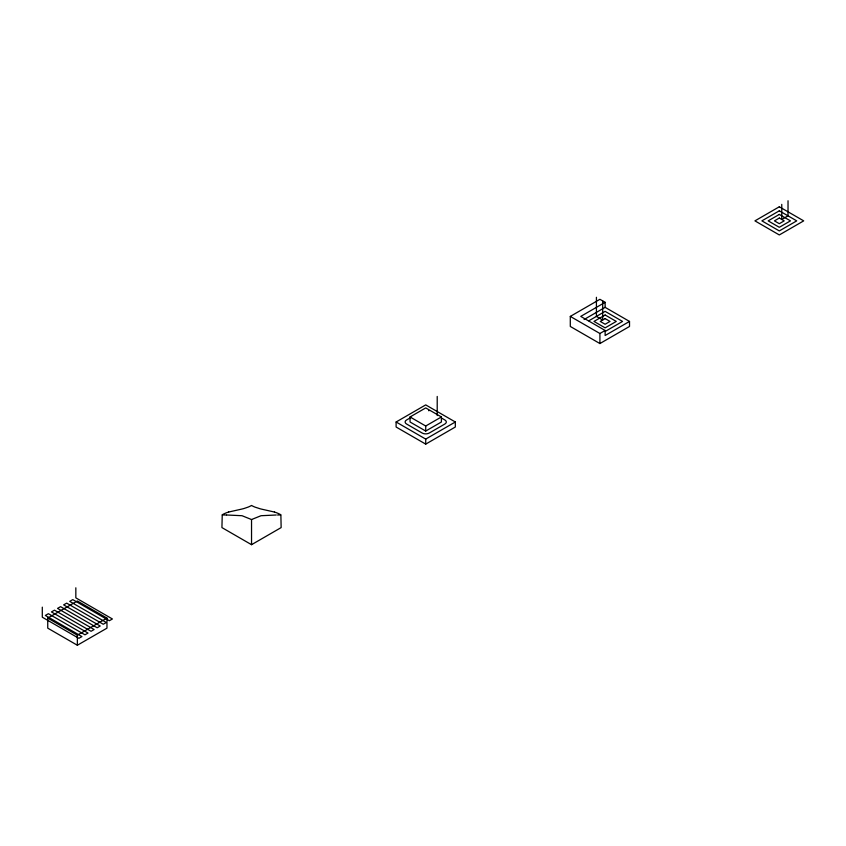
<?xml version="1.0" encoding="UTF-8"?>
<svg xmlns="http://www.w3.org/2000/svg" width="846" height="846" viewBox="0 0 846 846"><rect width="100%" height="100%" fill="white"/><g stroke="black" fill="none" stroke-linecap="round" stroke-linejoin="round"><path stroke-width="1.27" d="M47.746 618.098L77.356 600.998L106.966 618.098L106.966 628.155L77.356 645.244L47.746 628.155L47.746 618.098L77.356 635.187L106.966 618.098M570.299 316.404L599.909 299.304L605.133 302.318L605.133 307.352L629.519 321.427L629.519 326.461L599.909 343.55L570.299 326.461L570.299 316.404L599.909 333.493L605.133 330.479L605.133 335.513L629.519 321.427M396.108 421.995L425.718 404.896L455.328 421.995L455.328 427.019L425.718 444.118L396.108 427.019L396.108 421.995L425.718 439.095L455.328 421.995M605.133 302.318L580.747 316.404L605.133 330.479M410.046 416.962L425.718 407.92L441.401 416.962L441.401 421.995L425.718 431.048L410.046 421.995L410.046 416.962L425.718 426.014L441.401 416.962M411.04 417.395L406.566 419.986A4.928 2.845 0 0 0 406.566 424.005L422.239 433.057A4.928 2.845 0 0 0 429.208 433.057L444.88 424.005A4.928 2.845 0 0 0 444.88 419.986L441.527 418.04M584.068 319.513L605.133 307.352M588.805 320.803L605.133 311.37L622.55 321.427L605.133 331.484M226.823 515.003L242.019 515.711L251.537 519.539L261.054 515.711L276.261 515.003M228.663 512.031A48.085 27.759 -60 0 0 225.575 513.131L225.332 513.236A37.816 21.837 -60 0 0 222.244 514.77L221.927 527.587L251.537 544.687L281.147 527.587L280.872 514.791A37.816 21.837 60 0 0 277.742 513.236L277.499 513.141A48.085 27.759 60 0 0 274.411 512.031M228.663 512.031L241.173 509.218A106.437 61.451 -60 0 0 244.219 508.435L248.216 507.071A36.801 21.245 -60 0 0 251.474 505.496L251.537 505.464A36.801 21.245 60 0 0 254.858 507.071L260.082 508.763A116.928 67.511 60 0 0 261.9 509.218L274.411 512.031M280.671 514.96L277.562 515.003M226.495 515.003L222.287 514.96M788.028 200.756L788.028 215.836L781.757 219.463L781.757 204.372M602.69 300.912L602.69 320.021L596.419 316.404L596.419 297.295M599.909 333.493L599.909 343.55M437.213 396.446L437.213 415.555M425.718 426.014L425.718 431.048M425.718 439.095L425.718 444.118M251.537 519.539L251.537 544.687M77.356 635.187L77.356 645.244M75.833 587.801L75.833 597.858L112.412 618.976L109.356 620.731L72.777 599.613L69.732 601.379L106.31 622.497L103.265 624.253L66.686 603.135L63.64 604.89L100.219 626.008L97.163 627.774L60.584 606.656L57.539 608.411L94.118 629.53L91.072 631.296L54.493 610.178L51.447 611.933L88.026 633.051L84.97 634.817L48.391 613.699L45.346 615.454L81.925 636.573L78.879 638.328L42.3 617.21L42.3 607.153M428.647 410.659A4.928 2.845 0 0 1 428.933 410.786M779.314 206.784L754.928 220.869L779.314 234.945L803.7 220.869L779.314 206.784M779.314 210.813L761.897 220.869L779.314 230.926L796.731 220.869L779.314 210.813M605.133 314.998L593.987 321.427L605.133 327.867L616.279 321.427L605.133 314.998M779.314 214.429L768.168 220.869L779.314 227.299L790.46 220.869L779.314 214.429M605.133 318.614L600.258 321.427L605.133 324.251L610.008 321.427L605.133 318.614M779.314 218.046L774.439 220.869L779.314 223.682L784.189 220.869L779.314 218.046"/></g></svg>
